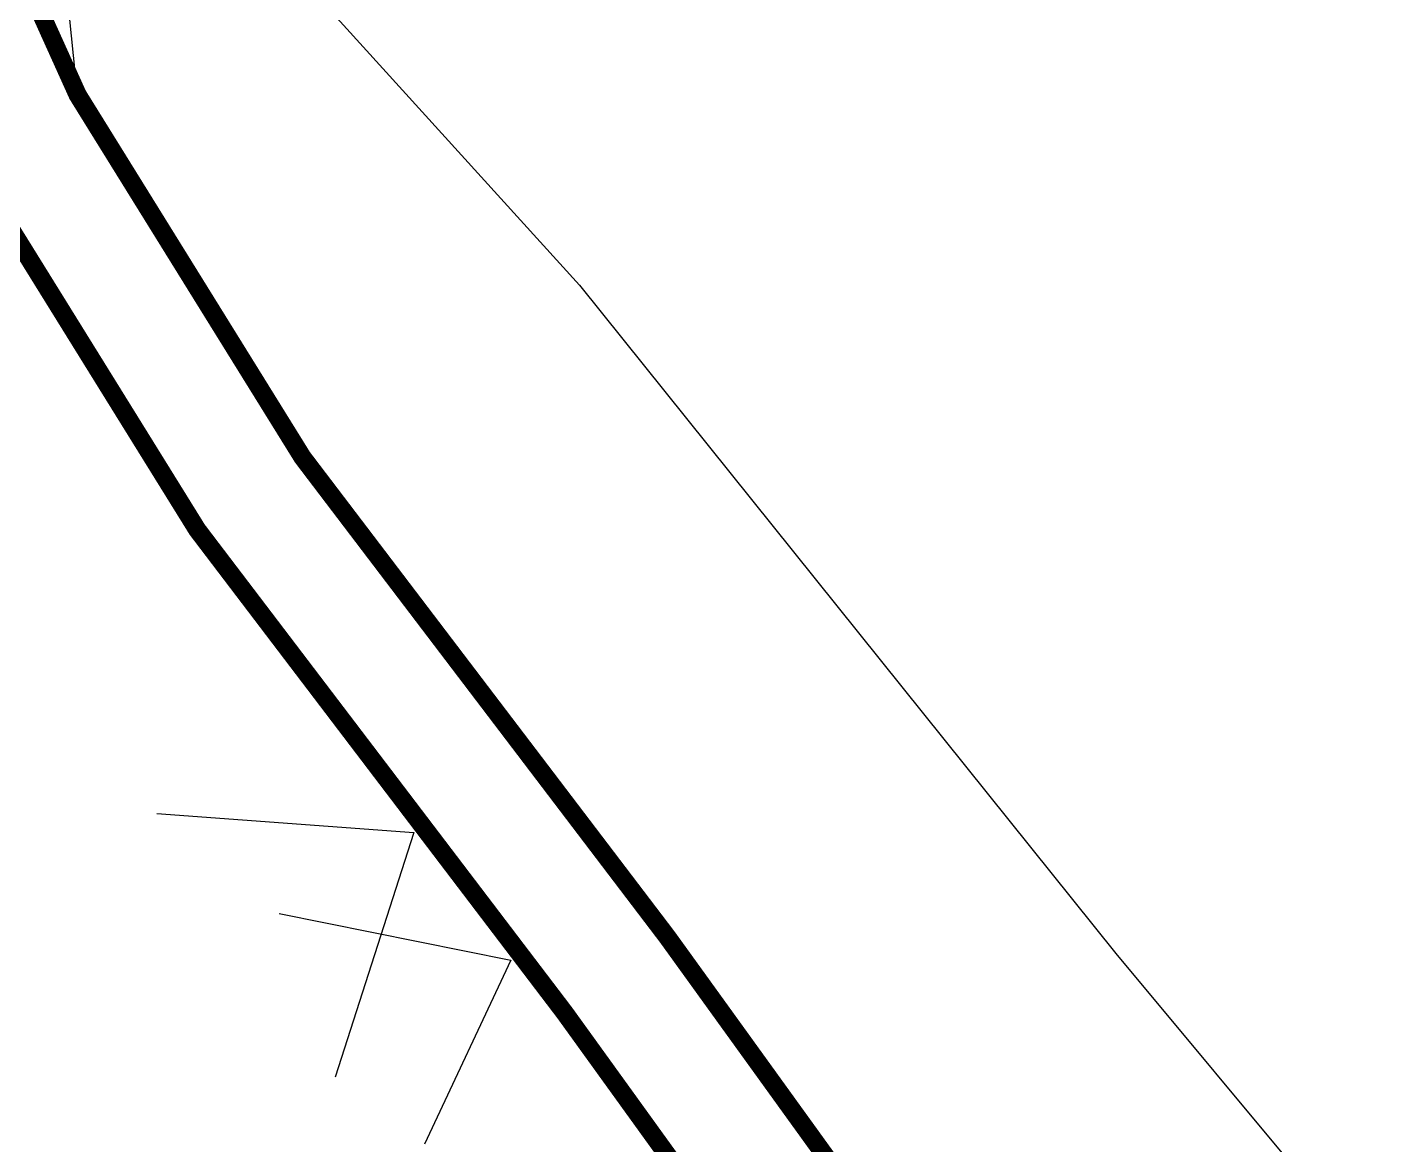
# Model space of a CAD drawing. Header units: inches. Extents: x -340059099 to 1458168, y 1119167 to 1294232938.
# Drawn here: x 456945 to 457688, y 2621914 to 2622527 of the extents above; entities that cross this region are included whole.
import ezdxf

# ---------------------------------------------------------------- set-up
doc = ezdxf.new("R2010")
doc.units = ezdxf.units.IN
doc.header["$MEASUREMENT"] = 0
doc.layers.add('BUILDING', color=5, linetype='Continuous', lineweight=15)
doc.layers.add('Text', color=7, linetype='Continuous')

msp = doc.modelspace()

# ---------------------------------------------------------------- linework, layer by layer
at = {"layer": 'BUILDING', "const_width": 10}
for points in [[(456904.4, 2622640.27), (456972.24, 2622489.97), (457095.58, 2622291.14), (457295.72, 2622027.99), (457459.42, 2621801.13), (457694.31, 2621463.07), (457736.92, 2621392.63), (457740.85, 2621308.29), (457720.1, 2621223.01), (457684.22, 2621160.58), (457567.05, 2620896.26), (457490.25, 2620757.27), (457470.07, 2620706.86), (457466.7, 2620665.63), (457574.34, 2620588.36), (457672.45, 2620455.02), (457805.88, 2620238.05), (457920.24, 2620124.97), (458062.86, 2619983.96), (458297.54, 2619812.35), (458662.24, 2619545.68)], [(456839.87, 2622613.1), (456910.33, 2622456.98), (457037.84, 2622251.41), (457239.47, 2621986.32), (457402.29, 2621760.67), (457635.57, 2621424.95), (457667.82, 2621371.62), (457670.45, 2621315.08), (457654.44, 2621249.25), (457621.71, 2621192.29), (457504.3, 2620927.43), (457426.88, 2620787.32), (457401.16, 2620723.07), (457393.72, 2620631.86), (457524.52, 2620537.95), (457614.35, 2620415.88), (457750.67, 2620194.2), (457871.03, 2620075.19), (458017.34, 2619930.52), (458256.22, 2619755.85), (458620.76, 2619489.28)]]:
    msp.add_lwpolyline(points, dxfattribs=at)
at = {"layer": 'Text'}
for points in [[(459746.17, 2619311.27), (459557.81, 2619426.24), (459458.58, 2619499.5), (459244.98, 2619748.51), (458959.63, 2619965.25), (458572.8, 2620284.22), (458323.89, 2620493.18), (458052.55, 2620828.89), (457884.92, 2621071.53), (457792.42, 2621247.99), (457747.17, 2621334.3), (457736.92, 2621392.63), (457657.91, 2621523.26), (457295.72, 2622027.99), (457095.58, 2622291.14), (456972.24, 2622489.97), (456955.98, 2622648.28)], [(457021.01, 2622635.32), (457247.5, 2622385.61), (457541.83, 2622018.81), (457758.79, 2621758.49), (457886.61, 2621591.23), (458034.05, 2621391.45), (458174.2, 2621177.78), (458329.7, 2620940.72), (458599.71, 2620641.6), (458925.43, 2620332.05), (459301.95, 2619974.21), (459497.26, 2619792.8), (459685.07, 2619674.54), (459770.68, 2619620.63)]]:
    msp.add_lwpolyline(points, dxfattribs=at)
at = {"layer": 'Text', "color": 5, "lineweight": 25}
for points in [[(457015.72, 2622095.69), (457156.6, 2622085.29), (457113.44, 2621951.11)], [(457082.81, 2622040.88), (457209.93, 2622015.2), (457162.53, 2621914.36)]]:
    msp.add_lwpolyline(points, dxfattribs=at)
at = {"layer": 'Text', "color": 1}
msp.add_circle((469844, 2616428.5), 81808.03, dxfattribs=at)

doc.saveas('drawing.dxf')
